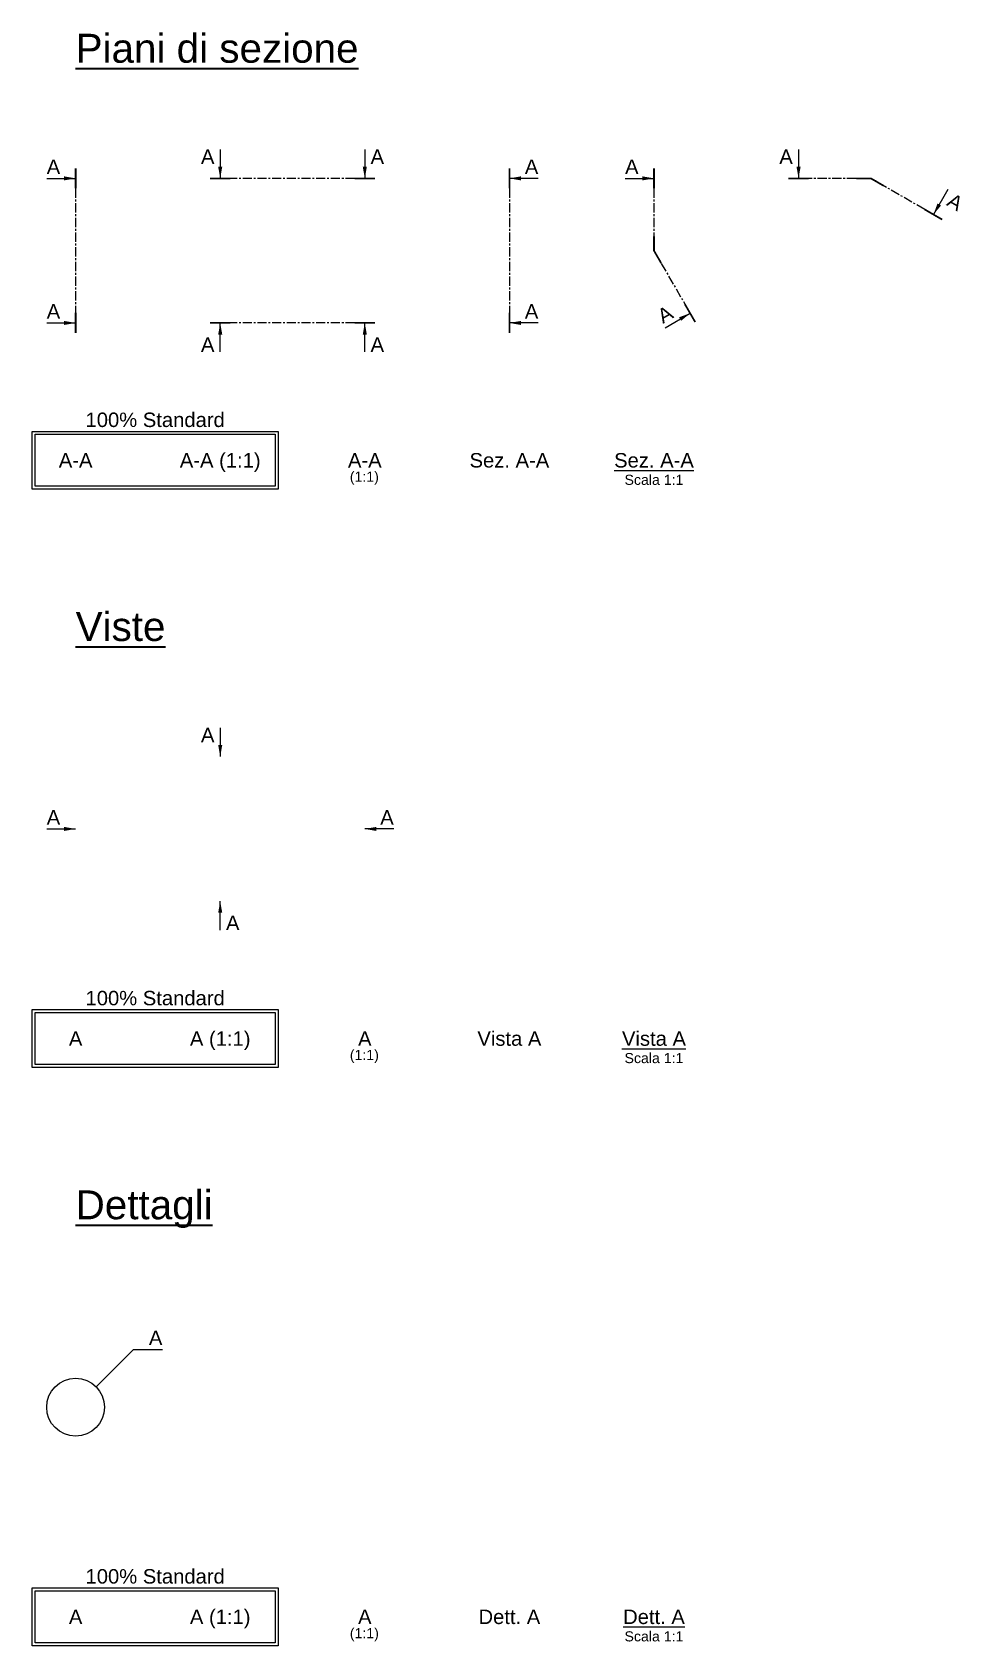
# Model space of a CAD drawing. Header units: millimetres. Extents: x 195 to 516, y -258 to 301.
import ezdxf
from ezdxf.enums import TextEntityAlignment as Align

# ---------------------------------------------------------------- set-up
doc = ezdxf.new("R2010")
doc.units = ezdxf.units.MM
doc.header["$LTSCALE"] = 0.1
doc.linetypes.add('CENTER', pattern=[50.8, 31.75, -6.35, 6.35, -6.35])
for name, color, linetype, lineweight in [('ASSE', 4, 'CENTER', 25), ('QUOTA', 3, 'Continuous', 25), ('TESTO', 2, 'Continuous', 35)]:
    doc.layers.add(name, color=color, linetype=linetype, lineweight=lineweight)
doc.styles.get("Standard").update_dxf_attribs({"font": 'arial.ttf'})

msp = doc.modelspace()

# ---------------------------------------------------------------- linework, layer by layer
at = {"layer": 'ASSE'}
for p, q in [((210, 246.5), (210, 203.5)), ((306.5, 250), (263.5, 250)), ((360, 246.5), (360, 203.5)), ((410, 246.5), (410, 225)), ((485, 250), (463.5, 250)), ((503.62, 239.25), (485, 250)), ((410, 225), (420.75, 206.38)), ((306.5, 200), (263.5, 200))]:
    msp.add_line(p, q, dxfattribs=at)
at = {"layer": 'QUOTA'}
for points in [[(260, 260), (260, 250)], [(310, 260), (310, 250)], [(460, 260), (460, 250)], [(200, 250), (210, 250)], [(370, 250), (360, 250)], [(400, 250), (410, 250)], [(511.65, 246.16), (506.65, 237.5)], [(413.84, 198.35), (422.5, 203.35)], [(200, 200), (210, 200)], [(260, 190), (260, 200)], [(310, 190), (310, 200)], [(370, 200), (360, 200)], [(260, 60), (260, 50)], [(200, 25), (210, 25)], [(320, 25), (310, 25)], [(260, -10), (260, 0)], [(217.07, -167.93), (230, -155), (240, -155)]]:
    msp.add_lwpolyline(points, dxfattribs=at)
at = {"layer": 'QUOTA', "const_width": 0.6}
for points in [[(210, 246.5), (210, 253.5)], [(360, 246.5), (360, 253.5)], [(410, 246.5), (410, 253.5)], [(256.5, 250), (263.5, 250)], [(306.5, 250), (313.5, 250)], [(456.5, 250), (463.5, 250)], [(503.62, 239.25), (509.68, 235.75)], [(424.25, 200.32), (420.75, 206.38)], [(210, 196.5), (210, 203.5)], [(360, 196.5), (360, 203.5)], [(256.5, 200), (263.5, 200)], [(306.5, 200), (313.5, 200)]]:
    msp.add_lwpolyline(points, dxfattribs=at)
at = {"layer": 'QUOTA'}
for points in [[(480, 250, 0.6, 0.6, 0), (485, 250, 0.6, 0.6, 0), (489.33, 247.5, 0.6, 0.6, 0)], [(412.5, 220.67, 0.6, 0.6, 0), (410, 225, 0.6, 0.6, 0), (410, 230, 0.6, 0.6, 0)]]:
    msp.add_lwpolyline(points, format="xyseb", dxfattribs=at)
for points in [[(195, 142.5), (195, 162.5), (280, 162.5), (280, 142.5)], [(196, 143.5), (196, 161.5), (279, 161.5), (279, 143.5)], [(195, -57.5), (195, -37.5), (280, -37.5), (280, -57.5)], [(196, -56.5), (196, -38.5), (279, -38.5), (279, -56.5)], [(195, -257.5), (195, -237.5), (280, -237.5), (280, -257.5)], [(196, -256.5), (196, -238.5), (279, -238.5), (279, -256.5)]]:
    msp.add_lwpolyline(points, close=True, dxfattribs=at)
msp.add_circle((210, -175), 10, dxfattribs=at)
for points in [[(260.7, 254), (259.3, 254), (260, 250)], [(310.7, 254), (309.3, 254), (310, 250)], [(460.7, 254), (459.3, 254), (460, 250)], [(206, 250.7), (206, 249.3), (210, 250)], [(364, 250.7), (364, 249.3), (360, 250)], [(406, 250.7), (406, 249.3), (410, 250)], [(509.26, 240.61), (508.04, 241.31), (506.65, 237.5)], [(418.69, 201.96), (419.39, 200.74), (422.5, 203.35)], [(206, 200.7), (206, 199.3), (210, 200)], [(260.7, 196), (259.3, 196), (260, 200)], [(310.7, 196), (309.3, 196), (310, 200)], [(364, 200.7), (364, 199.3), (360, 200)], [(260.7, 54), (259.3, 54), (260, 50)], [(206, 25.7), (206, 24.3), (210, 25)], [(314, 25.7), (314, 24.3), (310, 25)], [(260.7, -4), (259.3, -4), (260, 0)]]:
    msp.add_solid(points, dxfattribs=at)

# ---------------------------------------------------------------- texts
at = {"layer": 'QUOTA', "color": 2}
for p in [(258, 260), (458, 260), (258, 60)]:
    msp.add_text('A', height=5, rotation=360, dxfattribs=at).set_placement(p, align=Align.TOP_RIGHT)
for rotation, p in [(360, (312, 260)), (330, (513.38, 245.16))]:
    msp.add_text('A', height=5, rotation=rotation, dxfattribs=at).set_placement(p, align=Align.TOP_LEFT)
for p in [(200, 250), (400, 250), (200, 200), (200, 25)]:
    msp.add_text('A', height=5, dxfattribs=at).set_placement(p, align=Align.BOTTOM_LEFT)
for p in [(370, 250), (370, 200), (320, 25), (240, -155)]:
    msp.add_text('A', height=5, dxfattribs=at).set_placement(p, align=Align.BOTTOM_RIGHT)
msp.add_text('A', height=5, rotation=30, dxfattribs=at).set_placement((413.84, 198.35), align=Align.BOTTOM_LEFT)
msp.add_text('A', height=5, rotation=360, dxfattribs=at).set_placement((258, 190), align=Align.RIGHT)
for p in [(312, 190), (262, -10)]:
    msp.add_text('A', height=5, rotation=360, dxfattribs=at).set_placement(p)
at = {"layer": 'QUOTA'}
for p in [(237.5, 162.5), (237.5, -37.5), (237.5, -237.5)]:
    msp.add_text('100% Standard', height=5, dxfattribs=at).set_placement(p, align=Align.BOTTOM_CENTER)
at = {"layer": 'QUOTA', "color": 2}
for s, height, p in [('A-A', 5, (210, 150)), ('A-A (1:1)', 5, (260, 150)), ('A-A', 5, (310, 150)), ('Sez. A-A', 5, (360, 150)), ('%%uSez. A-A', 5, (410, 150)), ('(1:1)', 3.5, (309.84, 145.09)), ('Scala 1:1', 3.5, (410, 144)), ('A', 5, (210, -50)), ('A (1:1)', 5, (260, -50)), ('A', 5, (310, -50)), ('Vista A', 5, (360, -50)), ('%%uVista A', 5, (410, -50)), ('(1:1)', 3.5, (309.84, -54.91)), ('Scala 1:1', 3.5, (410, -56)), ('A', 5, (210, -250)), ('A (1:1)', 5, (260, -250)), ('A', 5, (310, -250)), ('Dett. A', 5, (360, -250)), ('%%uDett. A', 5, (410, -250)), ('(1:1)', 3.5, (309.84, -254.91)), ('Scala 1:1', 3.5, (410, -256))]:
    msp.add_text(s, height=height, dxfattribs=at).set_placement(p, align=Align.CENTER)
at = {"layer": 'TESTO'}
for s, p in [('%%uPiani di sezione', (210, 290)), ('%%uViste', (210, 90)), ('%%uDettagli', (210, -110))]:
    msp.add_text(s, height=10, dxfattribs=at).set_placement(p)

doc.saveas('drawing.dxf')
